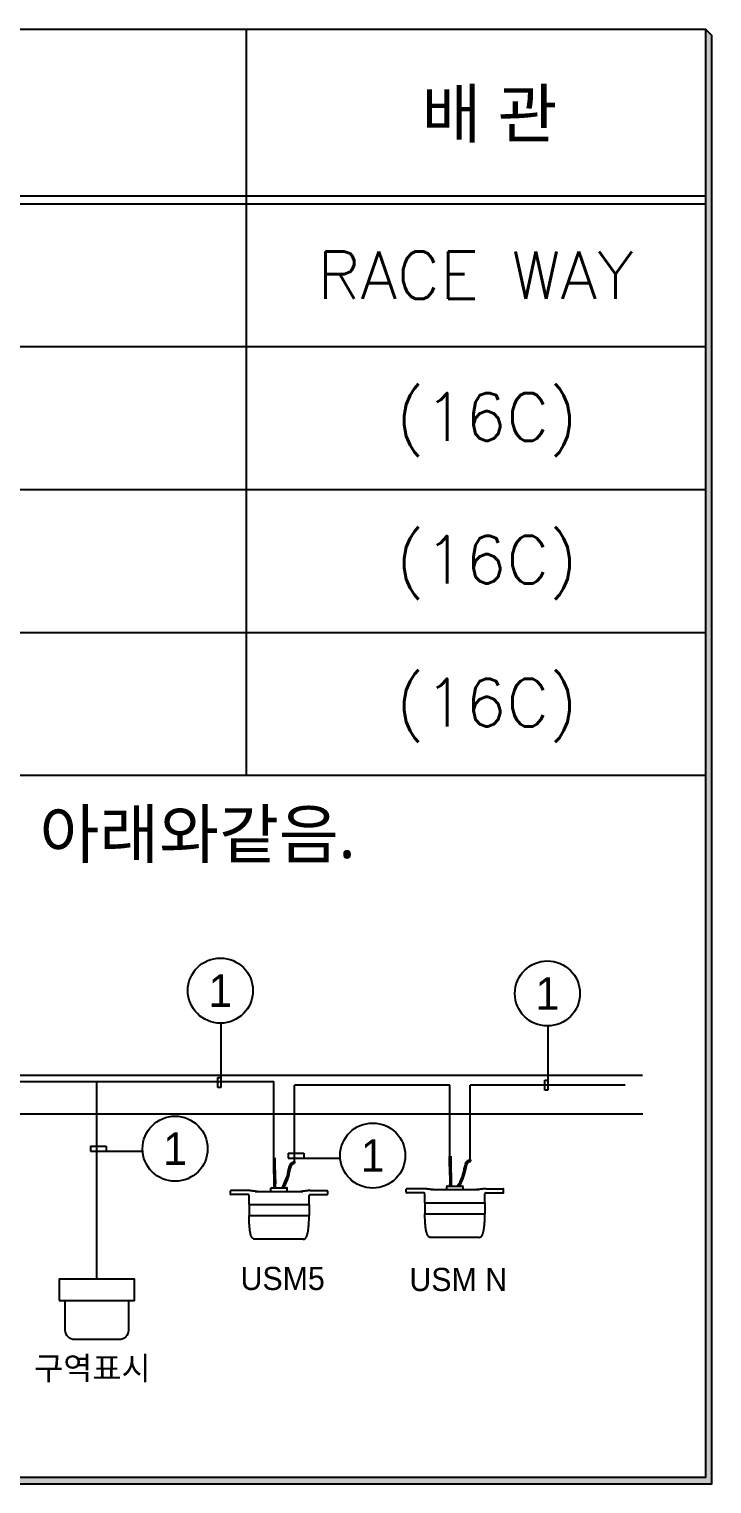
# Model space of a CAD drawing. Header units: millimetres. Extents: x 116443 to 620443, y -399357 to -63957.
# Drawn here: x 522011 to 547786, y -366158 to -311205 of the extents above; entities that cross this region are included whole.
import ezdxf
from ezdxf.enums import TextEntityAlignment as Align

# ---------------------------------------------------------------- set-up
doc = ezdxf.new("R2010")
doc.units = ezdxf.units.MM
doc.header["$LTSCALE"] = 600
doc.linetypes.add('AUDIT_D_080121100638-0', pattern=[0])
for name, color, linetype in [('2-주차안내등', 2, 'Continuous'), ('D-1', 7, 'AUDIT_D_080121100638-0'), ('text', 7, 'Continuous'), ('유도관제-TEXT', 7, 'Continuous'), ('유도관제-공간표시등', 2, 'Continuous')]:
    doc.layers.add(name, color=color, linetype=linetype)
doc.styles.add('GHS', font='romans.shx', dxfattribs={"bigfont": 'ghs.shx'})
doc.styles.add('맑은고딕', font='')
doc.styles.add('아마노', font='')
doc.styles.get('맑은고딕').set_extended_font_data('Malgun Gothic')
doc.styles.get('아마노').set_extended_font_data('Dotum')

# ---------------------------------------------------------------- blocks, each defined once
blk = doc.blocks.new('공간표시등')
at = {"layer": '2-주차안내등'}
blk.add_lwpolyline([(-228, 337), (-546, 337, 0.414214), (-646, 237), (-646, -237, 0.414214), (-546, -337), (-228, -337)], format="xyb", close=True, dxfattribs=at)
blk.add_lwpolyline([(-228, -401), (-228, 401), (0, 401), (0, -401)], close=True, dxfattribs=at)

msp = doc.modelspace()

# ---------------------------------------------------------------- hatches: boundary and pattern name
at = {"layer": 'D-1', "ltscale": 0.3}
h = msp.add_hatch(color=2, dxfattribs=at)
edge = h.paths.add_edge_path()
edge.add_spline(control_points=[(531248.4, -353840.4), (531247.7, -353903.1), (531247, -353966), (531246.6, -354078.7), (531246.7, -354128.4), (531248.1, -354228.2), (531249.5, -354278.3), (531253.7, -354397.1), (531256.8, -354465.9), (531263.1, -354634), (531265.6, -354733), (531262.4, -354878.7), (531260.2, -354926.6), (531256.4, -354974.1)], knot_values=[34.6467, 34.6467, 34.6467, 34.6467, 40.1370546, 40.1370546, 44.4521807, 44.4521807, 48.7673068, 48.7673068, 54.7247338, 54.7247338, 63.4312331, 63.4312331, 67.7377596, 67.7377596, 67.7377596, 67.7377596], degree=3, periodic=0)
edge.add_line((531256.3, -354974.3), (531311.5, -354974.3))
edge.add_spline(control_points=[(531311.5, -354974.1), (531330.5, -354730.7), (531297.6, -354348), (531301.8, -353971.2), (531303.4, -353840.4)], knot_values=[34.7763676, 34.7763676, 34.7763676, 34.7763676, 56.3019696, 67.7562059, 67.7562059, 67.7562059, 67.7562059], degree=3, periodic=0)
edge.add_line((531303.4, -353840.4), (531248.4, -353840.4))
h = msp.add_hatch(color=2, dxfattribs=at)
edge = h.paths.add_edge_path()
edge.add_spline(control_points=[(537887.3, -353772), (537886.6, -353834.7), (537885.9, -353897.6), (537885.5, -354010.3), (537885.6, -354060), (537887, -354159.8), (537888.4, -354209.9), (537892.6, -354328.8), (537895.7, -354397.5), (537902, -354565.6), (537904.5, -354664.6), (537901.3, -354810.4), (537899.1, -354858.2), (537895.3, -354905.7)], knot_values=[34.6467, 34.6467, 34.6467, 34.6467, 40.1370546, 40.1370546, 44.4521807, 44.4521807, 48.7673068, 48.7673068, 54.7247338, 54.7247338, 63.4312331, 63.4312331, 67.7377596, 67.7377596, 67.7377596, 67.7377596], degree=3, periodic=0)
edge.add_line((537895.3, -354905.9), (537950.4, -354905.9))
edge.add_spline(control_points=[(537950.4, -354905.7), (537969.4, -354662.3), (537936.5, -354279.6), (537940.7, -353902.8), (537942.3, -353772)], knot_values=[34.7763676, 34.7763676, 34.7763676, 34.7763676, 56.3019696, 67.7562059, 67.7562059, 67.7562059, 67.7562059], degree=3, periodic=0)
edge.add_line((537942.3, -353772), (537887.3, -353772))
h = msp.add_hatch(color=2, dxfattribs=at)
edge = h.paths.add_edge_path()
edge.add_spline(control_points=[(531614.7, -354974.1), (531717.8, -354816.9), (531842.2, -354505.1), (531899.5, -354039.9), (532031.6, -354039.9)], knot_values=[44.1042768, 44.1042768, 44.1042768, 44.1042768, 61.3458621, 72.8891957, 72.8891957, 72.8891957, 72.8891957], degree=3, periodic=0)
edge.add_line((532031.6, -354039.9), (532031.6, -353984.9))
edge.add_spline(control_points=[(532031.6, -353984.9), (532030, -353984.9), (532028.3, -353985), (532004.3, -353985.6), (531982.8, -353990.2), (531943.9, -354006.9), (531926.8, -354018.8), (531897.8, -354046.5), (531885.9, -354062.3), (531862.4, -354100.9), (531852.1, -354124.4), (531831.7, -354181.5), (531822.8, -354215.8), (531805.5, -354292.9), (531797.6, -354335.9), (531784.5, -354398.8), (531779.6, -354420.8), (531740.8, -354584), (531698.1, -354704.3), (531616.3, -354868.8), (531584, -354923), (531548.4, -354974.1)], knot_values=[42.9392158, 42.9392158, 42.9392158, 42.9392158, 43.0437565, 43.0437565, 44.4533132, 44.4533132, 45.86287, 45.86287, 47.2724267, 47.2724267, 49.1110822, 49.1110822, 51.5274288, 51.5274288, 54.4620271, 54.4620271, 56.1024408, 56.1024408, 66.896007, 66.896007, 72.8891957, 72.8891957, 72.8891957, 72.8891957], degree=3, periodic=0)
edge.add_line((531548.2, -354974.3), (531614.5, -354974.3))
h = msp.add_hatch(color=2, dxfattribs=at)
edge = h.paths.add_edge_path()
edge.add_spline(control_points=[(538253.6, -354905.7), (538356.7, -354748.6), (538481.1, -354436.7), (538538.4, -353971.5), (538670.5, -353971.5)], knot_values=[44.1042768, 44.1042768, 44.1042768, 44.1042768, 61.3458621, 72.8891957, 72.8891957, 72.8891957, 72.8891957], degree=3, periodic=0)
edge.add_line((538670.5, -353971.5), (538670.5, -353916.6))
edge.add_spline(control_points=[(538670.5, -353916.6), (538668.9, -353916.6), (538667.2, -353916.6), (538643.2, -353917.2), (538621.7, -353921.8), (538582.8, -353938.5), (538565.7, -353950.4), (538536.7, -353978.2), (538524.8, -353993.9), (538501.3, -354032.5), (538491, -354056.1), (538470.6, -354113.1), (538461.7, -354147.5), (538444.4, -354224.5), (538436.5, -354267.6), (538423.4, -354330.4), (538418.5, -354352.5), (538379.7, -354515.7), (538337, -354635.9), (538255.2, -354800.4), (538222.9, -354854.6), (538187.3, -354905.7)], knot_values=[42.9392158, 42.9392158, 42.9392158, 42.9392158, 43.0437565, 43.0437565, 44.4533132, 44.4533132, 45.86287, 45.86287, 47.2724267, 47.2724267, 49.1110822, 49.1110822, 51.5274288, 51.5274288, 54.4620271, 54.4620271, 56.1024408, 56.1024408, 66.896007, 66.896007, 72.8891957, 72.8891957, 72.8891957, 72.8891957], degree=3, periodic=0)
edge.add_line((538187.1, -354905.9), (538253.4, -354905.9))
at = {"layer": '유도관제-TEXT', "linetype": 'Continuous', "ltscale": 0.3}
msp.add_hatch(color=7, dxfattribs=at).paths.add_polyline_path([(547540.5, -311204.6), (547540.5, -365912.6), (482008.3, -365912.6), (482253.6, -366157.9), (547785.8, -366157.9), (547785.8, -311449.9)])

# ---------------------------------------------------------------- linework, layer by layer
at = {"layer": 'D-1', "color": 1, "ltscale": 0.3}
for p, q in [((529243.2, -348754.6), (529243.2, -351180.1)), ((541589.2, -348860.9), (541589.2, -351286.4)), ((529131.4, -351180.1), (529131.4, -350801.1)), ((529131.4, -350801.1), (529243.8, -350801.1)), ((541477.4, -351286.4), (541477.4, -350907.4)), ((541477.4, -350907.4), (541589.8, -350907.4)), ((529243.2, -351180.1), (529131.4, -351180.1)), ((541589.2, -351286.4), (541477.4, -351286.4)), ((524332.2, -353404.9, 21980.1), (524332.2, -353594.2, 21980.1)), ((524332.2, -353594.2, 21980.1), (526288, -353594.2, 21980.1)), ((524332.8, -353402.7, 21980.1), (524923.8, -353402.7, 21980.1)), ((524923.8, -353402.7, 21980.1), (524923.8, -353594.5, 21980.1)), ((531792.1, -353663.8), (531792.1, -353853)), ((531792.1, -353853), (533747.9, -353853)), ((531792.7, -353661.6), (532383.7, -353661.6)), ((532383.7, -353661.6), (532383.7, -353853.3)), ((532031.6, -353984.9, 21980.1), (532031.6, -354039.9, 21980.1))]:
    msp.add_line(p, q, dxfattribs=at)
at = {"layer": 'D-1', "ltscale": 0.3}
for p, q in [((484655.8, -350716.4), (545164.1, -350716.4)), ((484664.7, -352180.5), (545179.9, -352180.5))]:
    msp.add_line(p, q, dxfattribs=at)
at = {"layer": 'D-1', "color": 5, "ltscale": 0.3}
for p, q in [((517572.2, -350961.1), (531248.4, -350961.1)), ((524569.7, -358423.3, 21980.1), (524569.7, -350961.1, 21980.1)), ((531248.4, -353840.4, 21980.1), (531248.4, -350961.1, 21980.1)), ((532029.6, -354006.2), (532029.6, -351096.9)), ((537887.3, -351096.9, 21980.1), (532029.6, -351096.9, 21980.1)), ((537887.3, -353772, 21980.1), (537887.3, -351096.9, 21980.1)), ((538660.3, -353899.2), (538660.3, -351096.9)), ((544518, -351096.9), (538660.3, -351096.9))]:
    msp.add_line(p, q, dxfattribs=at)
at = {"layer": 'D-1', "color": 2, "ltscale": 0.3}
for p, q in [((538670.5, -353916.6, 21980.1), (538670.5, -353971.5, 21980.1)), ((531137.5, -355111.4, 21980.1), (531137.5, -354991.2, 21980.1)), ((531154.7, -354974.3, 21980.1), (531738.4, -354974.3, 21980.1)), ((531256.4, -354974.3, 21980.1), (531311.5, -354974.3, 21980.1)), ((531548.4, -354974.3, 21980.1), (531614.7, -354974.3, 21980.1)), ((531755.6, -355111.4, 21980.1), (531755.6, -354991.2, 21980.1)), ((537776.4, -355043, 21980.1), (537776.4, -354922.8, 21980.1)), ((537793.6, -354905.9, 21980.1), (538377.3, -354905.9, 21980.1)), ((537895.3, -354905.9, 21980.1), (537950.4, -354905.9, 21980.1)), ((538187.3, -354905.9, 21980.1), (538253.6, -354905.9, 21980.1)), ((538394.5, -355043, 21980.1), (538394.5, -354922.8, 21980.1)), ((529609.5, -355214.4, 21980.1), (529609.5, -355094.2, 21980.1)), ((530270.7, -355077.1, 21980.1), (529626.7, -355077.1, 21980.1)), ((530279.1, -355231.6, 21980.1), (529626.7, -355231.6, 21980.1)), ((530313.4, -355609.3, 21980.1), (530313.4, -355265.9, 21980.1)), ((530630.9, -355111.4, 21980.1), (532262.2, -355111.4, 21980.1)), ((532579.7, -355609.3, 21980.1), (532579.7, -355265.9, 21980.1)), ((532614, -355231.6, 21980.1), (533266.4, -355231.6, 21980.1)), ((532622.4, -355077.1, 21980.1), (533266.4, -355077.1, 21980.1)), ((533283.6, -355214.4, 21980.1), (533283.6, -355094.2, 21980.1)), ((536248.4, -355146, 21980.1), (536248.4, -355025.9, 21980.1)), ((536909.6, -355008.7, 21980.1), (536265.6, -355008.7, 21980.1)), ((536918, -355163.2, 21980.1), (536265.6, -355163.2, 21980.1)), ((536952.3, -355540.9, 21980.1), (536952.3, -355197.5, 21980.1)), ((536952.3, -355540.9, 21980.1), (539218.6, -355540.9, 21980.1)), ((536952.3, -355540.9, 21980.1), (536952.3, -355952.9, 21980.1)), ((537269.8, -355043, 21980.1), (538901.1, -355043, 21980.1)), ((539218.6, -355540.9, 21980.1), (539218.6, -355197.5, 21980.1)), ((539218.6, -355540.9, 21980.1), (539218.6, -355952.9, 21980.1)), ((539252.9, -355163.2, 21980.1), (539905.3, -355163.2, 21980.1)), ((539261.3, -355008.7, 21980.1), (539905.3, -355008.7, 21980.1)), ((539922.5, -355146, 21980.1), (539922.5, -355025.9, 21980.1)), ((530313.4, -355609.3, 21980.1), (532579.7, -355609.3, 21980.1)), ((530313.4, -355609.3, 21980.1), (530313.4, -356021.3, 21980.1)), ((530313.4, -356021.3, 21980.1), (532579.7, -356021.3, 21980.1)), ((532579.7, -355609.3, 21980.1), (532579.7, -356021.3, 21980.1)), ((536952.3, -355952.9, 21980.1), (539218.6, -355952.9, 21980.1)), ((532358.7, -356914.3, 21980.1), (530534.3, -356914.3, 21980.1)), ((538997.6, -356845.9, 21980.1), (537173.2, -356845.9, 21980.1))]:
    msp.add_line(p, q, dxfattribs=at)
for points in [[(530355.9, -355082.4), (530352.3, -355081.9), (530348.8, -355081.5), (530345.2, -355081.1), (530341.7, -355080.7), (530338.1, -355080.4), (530334.6, -355080), (530331, -355079.7), (530327.4, -355079.4), (530323.9, -355079.1), (530320.3, -355078.9), (530316.8, -355078.6), (530313.2, -355078.4), (530309.7, -355078.2), (530306.1, -355078), (530302.6, -355077.8), (530299, -355077.7), (530295.5, -355077.5), (530291.9, -355077.4), (530288.4, -355077.3), (530284.8, -355077.2), (530281.3, -355077.1), (530277.8, -355077.1), (530274.2, -355077.1), (530270.7, -355077.1)], [(530545.7, -355106.1), (530537.7, -355105.1), (530529.8, -355104.1), (530521.8, -355103.1), (530513.9, -355102.1), (530505.9, -355101.1), (530498, -355100.1), (530490, -355099.1), (530482.1, -355098.2), (530474.2, -355097.2), (530466.3, -355096.2), (530458.3, -355095.2), (530450.4, -355094.2), (530442.5, -355093.2), (530434.6, -355092.2), (530426.7, -355091.2), (530418.8, -355090.2), (530410.9, -355089.3), (530403, -355088.3), (530395.2, -355087.3), (530387.3, -355086.3), (530379.4, -355085.3), (530371.6, -355084.3), (530363.7, -355083.4), (530355.9, -355082.4)], [(530630.9, -355111.4), (530627.3, -355111.4), (530623.7, -355111.4), (530620.2, -355111.3), (530616.6, -355111.3), (530613.1, -355111.2), (530609.5, -355111.1), (530605.9, -355111), (530602.4, -355110.8), (530598.8, -355110.7), (530595.3, -355110.5), (530591.7, -355110.3), (530588.2, -355110.1), (530584.6, -355109.8), (530581.1, -355109.6), (530577.5, -355109.3), (530574, -355109), (530570.4, -355108.7), (530566.9, -355108.4), (530563.3, -355108.1), (530559.8, -355107.7), (530556.3, -355107.3), (530552.7, -355106.9), (530549.2, -355106.5), (530545.7, -355106.1)], [(530545.7, -355106.1), (530549.2, -355106.5), (530552.8, -355106.9), (530556.3, -355107.3), (530559.8, -355107.7), (530563.4, -355108.1), (530566.9, -355108.4), (530570.5, -355108.7), (530574, -355109), (530577.6, -355109.3), (530581.1, -355109.6), (530584.7, -355109.8), (530588.2, -355110.1), (530591.8, -355110.3), (530595.3, -355110.5), (530598.9, -355110.7), (530602.4, -355110.8), (530606, -355111), (530609.5, -355111.1), (530613.1, -355111.2), (530616.6, -355111.3), (530620.2, -355111.3), (530623.8, -355111.4), (530627.3, -355111.4), (530630.9, -355111.4)], [(532347.4, -355106.1), (532343.9, -355106.5), (532340.3, -355106.9), (532336.8, -355107.3), (532333.3, -355107.7), (532329.7, -355108.1), (532326.2, -355108.4), (532322.7, -355108.7), (532319.1, -355109), (532315.6, -355109.3), (532312, -355109.6), (532308.5, -355109.8), (532304.9, -355110.1), (532301.4, -355110.3), (532297.8, -355110.5), (532294.3, -355110.7), (532290.7, -355110.8), (532287.1, -355111), (532283.6, -355111.1), (532280, -355111.2), (532276.5, -355111.3), (532272.9, -355111.3), (532269.3, -355111.4), (532265.8, -355111.4), (532262.2, -355111.4)], [(532262.2, -355111.4), (532265.8, -355111.4), (532269.3, -355111.4), (532272.9, -355111.3), (532276.4, -355111.3), (532280, -355111.2), (532283.6, -355111.1), (532287.1, -355111), (532290.7, -355110.8), (532294.2, -355110.7), (532297.8, -355110.5), (532301.3, -355110.3), (532304.9, -355110.1), (532308.4, -355109.8), (532312, -355109.6), (532315.5, -355109.3), (532319.1, -355109), (532322.6, -355108.7), (532326.2, -355108.4), (532329.7, -355108.1), (532333.2, -355107.7), (532336.8, -355107.3), (532340.3, -355106.9), (532343.9, -355106.5), (532347.4, -355106.1)], [(532537.2, -355082.4), (532529.4, -355083.4), (532521.5, -355084.3), (532513.7, -355085.3), (532505.8, -355086.3), (532497.9, -355087.3), (532490, -355088.3), (532482.2, -355089.3), (532474.3, -355090.2), (532466.4, -355091.2), (532458.5, -355092.2), (532450.6, -355093.2), (532442.7, -355094.2), (532434.7, -355095.2), (532426.8, -355096.2), (532418.9, -355097.2), (532411, -355098.2), (532403, -355099.1), (532395.1, -355100.1), (532387.2, -355101.1), (532379.2, -355102.1), (532371.3, -355103.1), (532363.3, -355104.1), (532355.3, -355105.1), (532347.4, -355106.1)], [(532622.4, -355077.1), (532618.9, -355077.1), (532615.3, -355077.1), (532611.8, -355077.1), (532608.2, -355077.2), (532604.7, -355077.3), (532601.1, -355077.4), (532597.6, -355077.5), (532594, -355077.7), (532590.5, -355077.8), (532586.9, -355078), (532583.4, -355078.2), (532579.8, -355078.4), (532576.3, -355078.6), (532572.7, -355078.9), (532569.2, -355079.1), (532565.6, -355079.4), (532562.1, -355079.7), (532558.5, -355080), (532555, -355080.4), (532551.4, -355080.7), (532547.9, -355081.1), (532544.3, -355081.5), (532540.8, -355081.9), (532537.2, -355082.4)], [(536994.8, -355014), (536991.2, -355013.6), (536987.7, -355013.1), (536984.1, -355012.7), (536980.6, -355012.4), (536977, -355012), (536973.5, -355011.7), (536969.9, -355011.3), (536966.3, -355011), (536962.8, -355010.8), (536959.2, -355010.5), (536955.7, -355010.2), (536952.1, -355010), (536948.6, -355009.8), (536945, -355009.6), (536941.5, -355009.4), (536937.9, -355009.3), (536934.4, -355009.1), (536930.8, -355009), (536927.3, -355008.9), (536923.7, -355008.8), (536920.2, -355008.8), (536916.7, -355008.7), (536913.1, -355008.7), (536909.6, -355008.7)], [(537184.6, -355037.7), (537176.6, -355036.7), (537168.7, -355035.7), (537160.7, -355034.7), (537152.8, -355033.7), (537144.8, -355032.7), (537136.9, -355031.8), (537128.9, -355030.8), (537121, -355029.8), (537113.1, -355028.8), (537105.2, -355027.8), (537097.2, -355026.8), (537089.3, -355025.8), (537081.4, -355024.8), (537073.5, -355023.8), (537065.6, -355022.8), (537057.7, -355021.9), (537049.8, -355020.9), (537041.9, -355019.9), (537034.1, -355018.9), (537026.2, -355017.9), (537018.3, -355016.9), (537010.5, -355016), (537002.6, -355015), (536994.8, -355014)], [(537269.8, -355043), (537266.2, -355043), (537262.6, -355043), (537259.1, -355042.9), (537255.5, -355042.9), (537252, -355042.8), (537248.4, -355042.7), (537244.8, -355042.6), (537241.3, -355042.4), (537237.7, -355042.3), (537234.2, -355042.1), (537230.6, -355041.9), (537227.1, -355041.7), (537223.5, -355041.5), (537220, -355041.2), (537216.4, -355040.9), (537212.9, -355040.7), (537209.3, -355040.4), (537205.8, -355040), (537202.2, -355039.7), (537198.7, -355039.3), (537195.2, -355039), (537191.7, -355038.6), (537188.1, -355038.2), (537184.6, -355037.7)], [(537184.6, -355037.7), (537188.1, -355038.2), (537191.7, -355038.6), (537195.2, -355039), (537198.7, -355039.3), (537202.3, -355039.7), (537205.8, -355040), (537209.4, -355040.4), (537212.9, -355040.7), (537216.5, -355041), (537220, -355041.2), (537223.6, -355041.5), (537227.1, -355041.7), (537230.7, -355041.9), (537234.2, -355042.1), (537237.8, -355042.3), (537241.3, -355042.4), (537244.9, -355042.6), (537248.4, -355042.7), (537252, -355042.8), (537255.5, -355042.9), (537259.1, -355042.9), (537262.7, -355043), (537266.2, -355043), (537269.8, -355043)], [(538986.3, -355037.7), (538982.8, -355038.2), (538979.2, -355038.6), (538975.7, -355039), (538972.2, -355039.3), (538968.6, -355039.7), (538965.1, -355040), (538961.6, -355040.4), (538958, -355040.7), (538954.5, -355040.9), (538950.9, -355041.2), (538947.4, -355041.5), (538943.8, -355041.7), (538940.3, -355041.9), (538936.7, -355042.1), (538933.2, -355042.3), (538929.6, -355042.4), (538926.1, -355042.6), (538922.5, -355042.7), (538918.9, -355042.8), (538915.4, -355042.9), (538911.8, -355042.9), (538908.2, -355043), (538904.7, -355043), (538901.1, -355043)], [(538901.1, -355043), (538904.7, -355043), (538908.2, -355043), (538911.8, -355042.9), (538915.3, -355042.9), (538918.9, -355042.8), (538922.5, -355042.7), (538926, -355042.6), (538929.6, -355042.4), (538933.1, -355042.3), (538936.7, -355042.1), (538940.2, -355041.9), (538943.8, -355041.7), (538947.3, -355041.5), (538950.9, -355041.2), (538954.4, -355041), (538958, -355040.7), (538961.5, -355040.4), (538965.1, -355040), (538968.6, -355039.7), (538972.1, -355039.3), (538975.7, -355039), (538979.2, -355038.6), (538982.8, -355038.2), (538986.3, -355037.7)], [(539176.1, -355014), (539168.3, -355015), (539160.4, -355016), (539152.6, -355016.9), (539144.7, -355017.9), (539136.8, -355018.9), (539129, -355019.9), (539121.1, -355020.9), (539113.2, -355021.9), (539105.3, -355022.8), (539097.4, -355023.8), (539089.5, -355024.8), (539081.6, -355025.8), (539073.7, -355026.8), (539065.7, -355027.8), (539057.8, -355028.8), (539049.9, -355029.8), (539041.9, -355030.8), (539034, -355031.8), (539026.1, -355032.7), (539018.1, -355033.7), (539010.2, -355034.7), (539002.2, -355035.7), (538994.2, -355036.7), (538986.3, -355037.7)], [(539261.3, -355008.7), (539257.8, -355008.7), (539254.2, -355008.7), (539250.7, -355008.8), (539247.1, -355008.8), (539243.6, -355008.9), (539240, -355009), (539236.5, -355009.1), (539232.9, -355009.3), (539229.4, -355009.4), (539225.8, -355009.6), (539222.3, -355009.8), (539218.7, -355010), (539215.2, -355010.2), (539211.6, -355010.5), (539208.1, -355010.8), (539204.5, -355011), (539201, -355011.3), (539197.4, -355011.7), (539193.9, -355012), (539190.3, -355012.4), (539186.8, -355012.7), (539183.2, -355013.1), (539179.7, -355013.6), (539176.1, -355014)], [(530534.3, -356914.3), (530526, -356914.2), (530519.5, -356913.8), (530514.4, -356913.1), (530510.2, -356912.2), (530503.1, -356910), (530495, -356907.2), (530479.3, -356900.3), (530465.9, -356892.2), (530454.6, -356883.6), (530445, -356874.7), (530436.9, -356865.8), (530429.9, -356857), (530423.7, -356848.2), (530418.2, -356839.5), (530408.7, -356821.9), (530400.5, -356803.8), (530393.2, -356785), (530386.5, -356765.3), (530380.4, -356744.6), (530374.5, -356722.6), (530369, -356699.3), (530363.7, -356674.8), (530358.7, -356649), (530354, -356622), (530349.5, -356593.8), (530345.3, -356564.3), (530341.3, -356533.7), (530337.5, -356501.9), (530334.1, -356469.2), (530330.8, -356435.4), (530327.8, -356400.8), (530325.1, -356365.3), (530322.7, -356329.1), (530318.7, -356254.6), (530315.8, -356178), (530314, -356100), (530313.4, -356021.3)], [(532358.7, -356914.3), (532367.1, -356914.2), (532373.6, -356913.8), (532378.7, -356913.1), (532382.8, -356912.2), (532390, -356910), (532398.1, -356907.2), (532413.7, -356900.3), (532427.2, -356892.2), (532438.5, -356883.6), (532448, -356874.7), (532456.2, -356865.8), (532463.2, -356857), (532469.4, -356848.2), (532474.9, -356839.5), (532484.3, -356821.9), (532492.6, -356803.8), (532499.9, -356785), (532506.5, -356765.3), (532512.7, -356744.6), (532518.6, -356722.6), (532524.1, -356699.3), (532529.4, -356674.8), (532534.4, -356649), (532539.1, -356622), (532543.6, -356593.8), (532547.8, -356564.3), (532551.8, -356533.7), (532555.5, -356501.9), (532559, -356469.2), (532562.3, -356435.4), (532565.2, -356400.8), (532567.9, -356365.3), (532570.4, -356329.1), (532574.4, -356254.6), (532577.3, -356178), (532579.1, -356100), (532579.7, -356021.3)], [(537173.2, -356845.9), (537164.9, -356845.8), (537158.4, -356845.4), (537153.3, -356844.7), (537149.1, -356843.9), (537142, -356841.6), (537133.9, -356838.8), (537118.2, -356831.9), (537104.8, -356823.8), (537093.5, -356815.2), (537083.9, -356806.3), (537075.8, -356797.4), (537068.8, -356788.6), (537062.6, -356779.8), (537057.1, -356771.1), (537047.7, -356753.5), (537039.4, -356735.4), (537032.1, -356716.6), (537025.4, -356697), (537019.3, -356676.2), (537013.4, -356654.2), (537007.9, -356630.9), (537002.6, -356606.4), (536997.6, -356580.6), (536992.9, -356553.6), (536988.4, -356525.4), (536984.2, -356495.9), (536980.2, -356465.3), (536976.4, -356433.6), (536973, -356400.8), (536969.7, -356367.1), (536966.7, -356332.4), (536964, -356296.9), (536961.6, -356260.7), (536957.6, -356186.2), (536954.7, -356109.6), (536952.9, -356031.6), (536952.3, -355952.9)], [(538997.6, -356845.9), (539006, -356845.8), (539012.5, -356845.4), (539017.6, -356844.7), (539021.7, -356843.9), (539028.9, -356841.6), (539037, -356838.8), (539052.6, -356831.9), (539066.1, -356823.8), (539077.4, -356815.2), (539086.9, -356806.3), (539095.1, -356797.4), (539102.1, -356788.6), (539108.3, -356779.8), (539113.8, -356771.1), (539123.2, -356753.5), (539131.5, -356735.4), (539138.8, -356716.6), (539145.4, -356697), (539151.6, -356676.2), (539157.5, -356654.2), (539163, -356630.9), (539168.3, -356606.4), (539173.3, -356580.6), (539178, -356553.6), (539182.5, -356525.4), (539186.7, -356495.9), (539190.7, -356465.3), (539194.4, -356433.6), (539197.9, -356400.8), (539201.2, -356367.1), (539204.1, -356332.4), (539206.8, -356296.9), (539209.3, -356260.7), (539213.3, -356186.2), (539216.2, -356109.6), (539218, -356031.6), (539218.6, -355952.9)]]:
    msp.add_lwpolyline(points, dxfattribs=at)
at = {"layer": 'D-1', "color": 1, "ltscale": 0.3}
for centre in [(529231.2, -347525.2), (541577.2, -347631.6), (527521.9, -353496.2, 21980.1), (534981.8, -353755)]:
    msp.add_circle(centre, 1229.3, dxfattribs=at)
at = {"layer": 'D-1', "color": 2, "ltscale": 0.3}
for centre, radius, start, end in [((531154.7, -354991.5, 21980.1), 17.2, 90, 180), ((531738.4, -354991.5, 21980.1), 17.2, 0, 90), ((537793.6, -354923.1, 21980.1), 17.2, 90, 180), ((538377.3, -354923.1, 21980.1), 17.2, 0, 90), ((529626.7, -355094.2, 21980.1), 17.2, 90, 180), ((529626.7, -355214.4, 21980.1), 17.2, 180, 270), ((530279.1, -355265.9, 21980.1), 34.3, 0, 90), ((532614, -355265.9, 21980.1), 34.3, 90, 180), ((533266.4, -355094.2, 21980.1), 17.2, 0, 90), ((533266.4, -355214.4, 21980.1), 17.2, 270, 0), ((536265.6, -355025.9, 21980.1), 17.2, 90, 180), ((536265.6, -355146, 21980.1), 17.2, 180, 270), ((536918, -355197.5, 21980.1), 34.3, 0, 90), ((539252.9, -355197.5, 21980.1), 34.3, 90, 180), ((539905.3, -355025.9, 21980.1), 17.2, 0, 90), ((539905.3, -355146, 21980.1), 17.2, 270, 0)]:
    msp.add_arc(centre, radius, start, end, dxfattribs=at)
for points, knots in [([(531256.4, -354974.1, 21980.1), (531260.2, -354926.6, 21980.1), (531262.4, -354878.7, 21980.1), (531265.6, -354733, 21980.1), (531263.1, -354634, 21980.1), (531256.8, -354465.9, 21980.1), (531253.7, -354397.1, 21980.1), (531249.5, -354278.3, 21980.1), (531248.1, -354228.2, 21980.1), (531246.7, -354128.4, 21980.1), (531246.6, -354078.7, 21980.1), (531247, -353966, 21980.1), (531247.7, -353903.1, 21980.1), (531248.4, -353840.4, 21980.1)], [34.6467, 34.6467, 34.6467, 34.6467, 38.9532265, 38.9532265, 47.6597257, 47.6597257, 53.6171528, 53.6171528, 57.9322789, 57.9322789, 62.2474049, 62.2474049, 67.7377596, 67.7377596, 67.7377596, 67.7377596]), ([(531311.5, -354974.1, 21980.1), (531330.5, -354730.7, 21980.1), (531297.6, -354348, 21980.1), (531301.8, -353971.2, 21980.1), (531303.4, -353840.4, 21980.1)], [34.7763676, 34.7763676, 34.7763676, 34.7763676, 56.3019696, 67.7562059, 67.7562059, 67.7562059, 67.7562059]), ([(537895.3, -354905.7, 21980.1), (537899.1, -354858.2, 21980.1), (537901.3, -354810.4, 21980.1), (537904.5, -354664.6, 21980.1), (537902, -354565.6, 21980.1), (537895.7, -354397.5, 21980.1), (537892.6, -354328.8, 21980.1), (537888.4, -354209.9, 21980.1), (537887, -354159.8, 21980.1), (537885.6, -354060, 21980.1), (537885.5, -354010.3, 21980.1), (537885.9, -353897.6, 21980.1), (537886.6, -353834.7, 21980.1), (537887.3, -353772, 21980.1)], [34.6467, 34.6467, 34.6467, 34.6467, 38.9532265, 38.9532265, 47.6597257, 47.6597257, 53.6171528, 53.6171528, 57.9322789, 57.9322789, 62.2474049, 62.2474049, 67.7377596, 67.7377596, 67.7377596, 67.7377596]), ([(537950.4, -354905.7, 21980.1), (537969.4, -354662.3, 21980.1), (537936.5, -354279.6, 21980.1), (537940.7, -353902.8, 21980.1), (537942.3, -353772, 21980.1)], [34.7763676, 34.7763676, 34.7763676, 34.7763676, 56.3019696, 67.7562059, 67.7562059, 67.7562059, 67.7562059]), ([(531548.4, -354974.1, 21980.1), (531584, -354923, 21980.1), (531616.3, -354868.8, 21980.1), (531698.1, -354704.3, 21980.1), (531740.8, -354584, 21980.1), (531779.6, -354420.8, 21980.1), (531784.5, -354398.8, 21980.1), (531797.6, -354335.9, 21980.1), (531805.5, -354292.9, 21980.1), (531822.8, -354215.8, 21980.1), (531831.7, -354181.5, 21980.1), (531852.1, -354124.4, 21980.1), (531862.4, -354100.9, 21980.1), (531885.9, -354062.3, 21980.1), (531897.8, -354046.5, 21980.1), (531926.8, -354018.8, 21980.1), (531943.9, -354006.9, 21980.1), (531982.8, -353990.2, 21980.1), (532004.3, -353985.6, 21980.1), (532028.3, -353985, 21980.1), (532030, -353984.9, 21980.1), (532031.6, -353984.9, 21980.1)], [42.9392158, 42.9392158, 42.9392158, 42.9392158, 48.9324046, 48.9324046, 59.7259708, 59.7259708, 61.3663845, 61.3663845, 64.3009828, 64.3009828, 66.7173294, 66.7173294, 68.5559849, 68.5559849, 69.9655416, 69.9655416, 71.3750984, 71.3750984, 72.7846551, 72.7846551, 72.8891957, 72.8891957, 72.8891957, 72.8891957]), ([(531614.7, -354974.1, 21980.1), (531717.8, -354816.9, 21980.1), (531842.2, -354505.1, 21980.1), (531899.5, -354039.9, 21980.1), (532031.6, -354039.9, 21980.1)], [44.1042768, 44.1042768, 44.1042768, 44.1042768, 61.3458621, 72.8891957, 72.8891957, 72.8891957, 72.8891957]), ([(538187.3, -354905.7, 21980.1), (538222.9, -354854.6, 21980.1), (538255.2, -354800.4, 21980.1), (538337, -354635.9, 21980.1), (538379.7, -354515.7, 21980.1), (538418.5, -354352.5, 21980.1), (538423.4, -354330.4, 21980.1), (538436.5, -354267.6, 21980.1), (538444.4, -354224.5, 21980.1), (538461.7, -354147.5, 21980.1), (538470.6, -354113.1, 21980.1), (538491, -354056.1, 21980.1), (538501.3, -354032.5, 21980.1), (538524.8, -353993.9, 21980.1), (538536.7, -353978.2, 21980.1), (538565.7, -353950.4, 21980.1), (538582.8, -353938.5, 21980.1), (538621.7, -353921.8, 21980.1), (538643.2, -353917.2, 21980.1), (538667.2, -353916.6, 21980.1), (538668.9, -353916.6, 21980.1), (538670.5, -353916.6, 21980.1)], [42.9392158, 42.9392158, 42.9392158, 42.9392158, 48.9324046, 48.9324046, 59.7259708, 59.7259708, 61.3663845, 61.3663845, 64.3009828, 64.3009828, 66.7173294, 66.7173294, 68.5559849, 68.5559849, 69.9655416, 69.9655416, 71.3750984, 71.3750984, 72.7846551, 72.7846551, 72.8891957, 72.8891957, 72.8891957, 72.8891957]), ([(538253.6, -354905.7, 21980.1), (538356.7, -354748.6, 21980.1), (538481.1, -354436.7, 21980.1), (538538.4, -353971.5, 21980.1), (538670.5, -353971.5, 21980.1)], [44.1042768, 44.1042768, 44.1042768, 44.1042768, 61.3458621, 72.8891957, 72.8891957, 72.8891957, 72.8891957])]:
    msp.add_open_spline(points, degree=3, knots=knots, dxfattribs=at)
at = {"layer": '유도관제-TEXT', "color": 1, "ltscale": 0.3}
for p, q in [((530202.3, -311204.6), (530202.3, -339389.1)), ((482008.3, -317501.2), (547540.5, -317501.2)), ((482008.3, -317801), (547540.5, -317801)), ((482008.3, -323198), (547540.5, -323198)), ((482008.3, -328595), (547540.5, -328595)), ((482008.3, -328595), (547540.5, -328595)), ((482008.3, -333992.1), (547540.5, -333992.1)), ((482008.3, -333992.1), (547540.5, -333992.1)), ((482008.3, -339389.1), (547540.5, -339389.1)), ((482008.3, -339389.1), (547540.5, -339389.1))]:
    msp.add_line(p, q, dxfattribs=at)
at = {"layer": '유도관제-TEXT', "color": 7, "ltscale": 0.3}
msp.add_lwpolyline([(547540.5, -311204.6), (547540.5, -365912.6), (482008.3, -365912.6), (482253.6, -366157.9), (547785.8, -366157.9), (547785.8, -311449.9)], close=True, dxfattribs=at)
at = {"layer": '유도관제-TEXT', "color": 7, "linetype": 'Continuous', "ltscale": 0.3}
msp.add_lwpolyline([(482008.3, -365912.6), (482008.3, -311204.6), (547540.5, -311204.6)], dxfattribs=at)

# ---------------------------------------------------------------- block references
at = {"layer": '유도관제-공간표시등', "ltscale": 0.3, "xscale": -3.538115950170822, "yscale": 3.538115950170822, "zscale": 3.538115947525911, "rotation": 270}
msp.add_blockref('공간표시등', (524569.7, -358423.3, 21980.1), dxfattribs=at)

# ---------------------------------------------------------------- texts
at = {"layer": 'D-1', "color": 3, "ltscale": 0.3, "style": '아마노'}
for p in [(529231.2, -347525.2), (541577.2, -347631.6), (527521.9, -353496.2, 21980.1), (534981.8, -353755)]:
    msp.add_text('1', height=1229.3, dxfattribs=at).set_placement(p, align=Align.MIDDLE)
for s, p in [('USM5', (531582.3, -358396.7)), ('USM N', (538211.2, -358435.3)), ('구역표시', (524398.7, -361783.1))]:
    msp.add_text(s, height=875.85, dxfattribs=at).set_placement(p, align=Align.MIDDLE_CENTER)
at = {"layer": 'text', "color": 3, "ltscale": 0.3, "style": '맑은고딕'}
msp.add_text('배 관', height=1800.19, dxfattribs=at).set_placement((539389.5, -314377.9), align=Align.MIDDLE)
msp.add_text('초음파센서, 주차공간표시등의 배선은 아래와같음.', height=1800.193, dxfattribs=at).set_placement((483801.9, -342512.1, 0))
at = {"layer": '유도관제-TEXT', "color": 3, "ltscale": 0.3, "style": 'GHS'}
msp.add_text('RACE WAY', height=1799.01, dxfattribs=at).set_placement((538871.4, -320499.5), align=Align.MIDDLE_CENTER)
for p in [(535859.4, -326751.7), (535859.4, -332148.7), (535859.4, -337545.7)]:
    msp.add_text('(16C)', height=1799.01, dxfattribs=at).set_placement(p)

doc.saveas('drawing.dxf')
